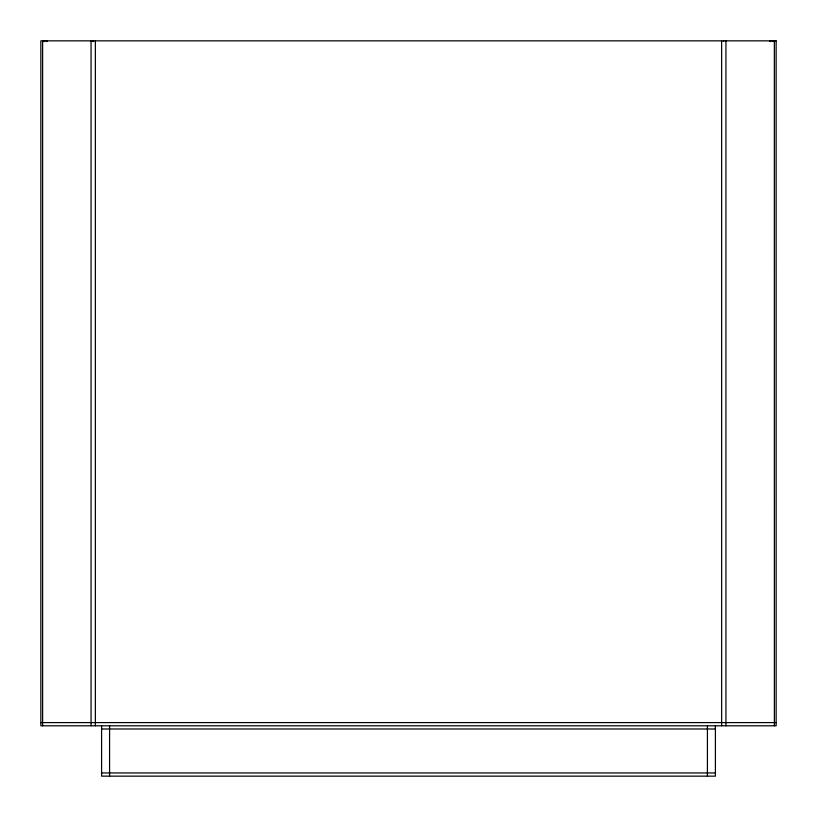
<?xml version="1.0" encoding="UTF-8"?>
<svg xmlns="http://www.w3.org/2000/svg" width="817" height="817" viewBox="0 0 817 817"><rect width="100%" height="100%" fill="white"/><g stroke="black" fill="none" stroke-linecap="round" stroke-linejoin="round"><path stroke-width="1.23" d="M92.893 41.054L93.291 41.657M40.85 722.596L776.15 722.596M101.594 728.989L715.406 728.989M101.594 772.953L715.406 772.953M774.363 40.85L774.373 725.792M772.953 40.85L772.953 41.657M772.106 40.85L772.106 41.381M770.074 40.85L770.074 41.657M725.935 40.85L725.935 725.792M723.678 40.85L723.678 41.381M721.636 40.85L721.646 725.792M715.406 725.792L715.406 776.15L101.594 776.15L101.594 725.792M707.42 725.792L707.42 776.15M109.58 725.792L109.58 776.15M95.354 40.85L95.354 725.792M91.065 40.85L91.065 725.792M46.926 40.85L46.926 41.657M44.894 40.85L44.894 41.381M44.047 40.85L44.047 41.657M42.627 40.85L42.627 725.792M776.14 40.85L40.85 40.85L40.85 725.792L776.15 725.792L776.14 40.85"/></g></svg>
